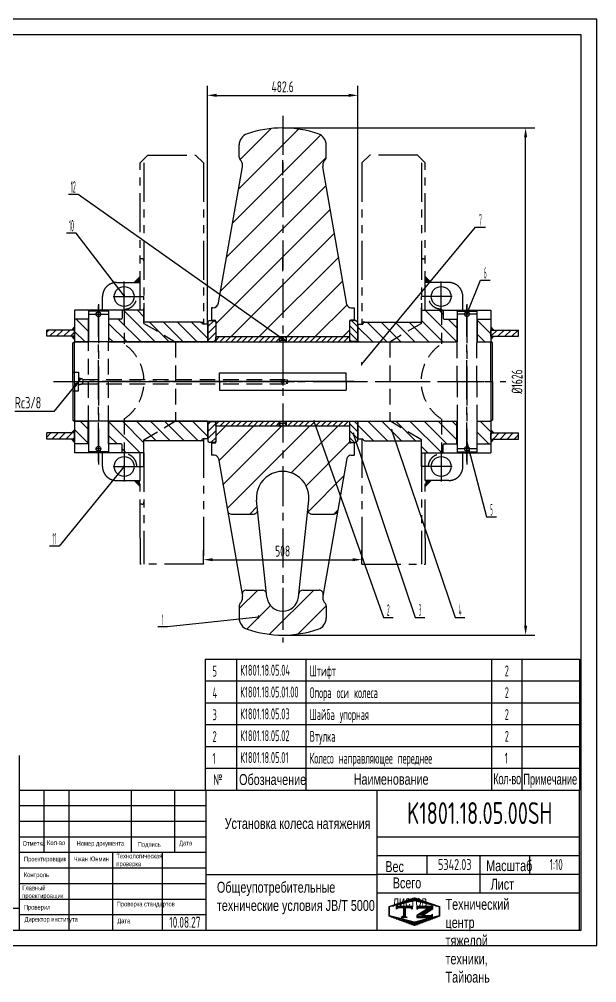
# Model space of a CAD drawing. Header units: millimetres. Extents: x 0 to 4200, y -119 to 2970.
# Drawn here: x 2349 to 4200, y -119 to 2970 of the extents above; entities that cross this region are included whole.
import ezdxf
from ezdxf.enums import TextEntityAlignment as Align

# ---------------------------------------------------------------- set-up
doc = ezdxf.new("R2010")
doc.units = ezdxf.units.MM
doc.header["$LTSCALE"] = 100
for name, pattern in [('F', [0.75, 0.5, -0.25]), ('G', [2, 1.25, -0.25, 0.25, -0.25]), ('K', [2.5, 1.25, -0.25, 0.25, -0.25, 0.25, -0.25])]:
    doc.linetypes.add(name, pattern=pattern)
for name, color, linetype in [('01', 7, 'Continuous'), ('02', 1, 'Continuous'), ('04', 2, 'F'), ('05', 4, 'G'), ('07', 6, 'K'), ('08', 1, 'Continuous'), ('11', 3, 'Continuous'), ('THICK', 7, 'Continuous')]:
    doc.layers.add(name, color=color, linetype=linetype)
doc.styles.add('HZLIB', font='TXT.shx', dxfattribs={"width": 0.5, "height": 35})
doc.styles.get("Standard").update_dxf_attribs({"font": 'isocp', "width": 0.707, "bigfont": 'intecad.shx'})
doc.dimstyles.new('INTE', dxfattribs={"dimscale": 10, "dimtxt": 3.5, "dimasz": 3, "dimexe": 3, "dimexo": 0, "dimgap": 1, "dimtad": 1, "dimdsep": 46, "dimtxsty": 'Standard', "dimcen": 0, "dimclrd": 1, "dimclre": 1, "dimclrt": 3, "dimaunit": 1, "dimadec": 0, "dimazin": 0, "dimtfac": 1, "dimtmove": 0, "dimatfit": 0, "dimfxl": 0, "dimarcsym": 0})
pattern_1 = [(45, (800.092, -7.17), (-11.22532, 11.22532), [])]

# ---------------------------------------------------------------- blocks, each defined once
blk = doc.blocks.new('WETHRYREU')
at = {"layer": '04', "color": 2, "linetype": 'F'}
for p, q in [((4487, 1895.3), (4510, 1895.3)), ((4510, 1809.3), (4510, 1895.3)), ((4446, 1854.3), (4446, 1743.1)), ((4510, 1809.3), (4611, 1749.3)), ((4611, 1749.3), (4611, 1496.3)), ((4446, 1502.5), (4446, 1391.3)), ((4510, 1436.3), (4611, 1496.3)), ((4510, 1350.3), (4510, 1436.3)), ((4487, 1350.3), (4510, 1350.3))]:
    blk.add_line(p, q, dxfattribs=at)
for centre, radius, start, end in [((4446, 1895.3), 41, 270, 0), ((4365, 1622.8), 145.1, 303.9727, 56.0273), ((4446, 1350.3), 41, 0, 90)]:
    blk.add_arc(centre, radius, start, end, dxfattribs=at)
blk = doc.blocks.new('*D25')
at = {"layer": '08', "color": 1, "lineweight": -2}
for p, q in [((2939.4, 1222.6), (2939.4, 1267.4)), ((3447.4, 1222.6), (3447.4, 1267.4)), ((2969.4, 1237.4), (3417.4, 1237.4))]:
    blk.add_line(p, q, dxfattribs=at)
at = {"layer": '08', "color": 1}
for points in [[(2969.4, 1242.4), (2969.4, 1232.4), (2939.4, 1237.4)], [(3417.4, 1242.4), (3417.4, 1232.4), (3447.4, 1237.4)]]:
    blk.add_solid(points, dxfattribs=at)
at = {"layer": 'Defpoints', "color": 0}
for p in [(3447.4, 1237.4), (2939.4, 1222.6), (3447.4, 1222.6)]:
    blk.add_point(p, dxfattribs=at)
at = {"layer": '08', "color": 3, "insert": (3193.4, 1264.9), "char_height": 35, "attachment_point": 5}
blk.add_mtext('508', dxfattribs=at)
blk = doc.blocks.new('*D26')
at = {"layer": '08', "color": 1, "lineweight": -2}
for p, q in [((2952.1, 1992.6), (2952.1, 2756.1)), ((3434.7, 1992.6), (3434.7, 2756.1)), ((2982.1, 2726.1), (3404.7, 2726.1))]:
    blk.add_line(p, q, dxfattribs=at)
at = {"layer": '08', "color": 1}
for points in [[(2982.1, 2731.1), (2982.1, 2721.1), (2952.1, 2726.1)], [(3404.7, 2731.1), (3404.7, 2721.1), (3434.7, 2726.1)]]:
    blk.add_solid(points, dxfattribs=at)
at = {"layer": 'Defpoints', "color": 0}
for p in [(3434.7, 2726.1), (2952.1, 1992.6), (3434.7, 1992.6)]:
    blk.add_point(p, dxfattribs=at)
at = {"layer": '08', "color": 3, "insert": (3193.4, 2753.6), "char_height": 35, "attachment_point": 5}
blk.add_mtext('482.6', dxfattribs=at)
blk = doc.blocks.new('*D27')
at = {"layer": '08', "color": 1, "lineweight": -2}
for p, q in [((3193.4, 2621.6), (4002.1, 2621.6)), ((3972.1, 1025.6), (3972.1, 2591.6)), ((3193.4, 995.6), (4002.1, 995.6))]:
    blk.add_line(p, q, dxfattribs=at)
at = {"layer": '08', "color": 1}
for points in [[(3967.1, 2591.6), (3977.1, 2591.6), (3972.1, 2621.6)], [(3967.1, 1025.6), (3977.1, 1025.6), (3972.1, 995.6)]]:
    blk.add_solid(points, dxfattribs=at)
at = {"layer": 'Defpoints', "color": 0}
for p in [(3193.4, 2621.6), (3972.1, 2621.6), (3193.4, 995.6)]:
    blk.add_point(p, dxfattribs=at)
at = {"layer": '08', "color": 3, "insert": (3944.6, 1808.6), "char_height": 35, "attachment_point": 5, "rotation": 90}
blk.add_mtext('%%c1626', dxfattribs=at)
blk = doc.blocks.new('*U41')
at = {"layer": '01'}
for points in [[(415, 292), (25, 292)], [(25, 292), (25, 5)], [(415, 5), (415, 292)], [(25, 5), (415, 5)]]:
    blk.add_lwpolyline(points, dxfattribs=at)
at = {"layer": '02'}
for points in [[(420, 297), (0, 297)], [(0, 297), (0, 0)], [(420, 0), (420, 297)], [(0, 0), (420, 0)]]:
    blk.add_lwpolyline(points, dxfattribs=at)
blk = doc.blocks.new('*X61')
at = {"color": 0}
for p, q in [((127.06, 7.8), (132.06, 7.8)), ((127.06, 7.5), (132.06, 7.5)), ((127.06, 7.2), (127.32, 7.2)), ((129.23, 6.3), (131.04, 6.3)), ((129.7, 6.6), (131.51, 6.6)), ((130.16, 6.9), (131.98, 6.9)), ((130.62, 7.2), (132.06, 7.2)), ((127.84, 5.4), (129.64, 5.4)), ((128.3, 5.7), (130.1, 5.7)), ((128.77, 6), (130.57, 6))]:
    blk.add_line(p, q, dxfattribs=at)
blk = doc.blocks.new('*X62')
at = {"color": 0}
for p, q in [((127.06, 4.8), (132.06, 4.8)), ((127.06, 4.5), (132.06, 4.5)), ((131.84, 5.1), (132.06, 5.1))]:
    blk.add_line(p, q, dxfattribs=at)
blk = doc.blocks.new('*X60')
at = {"color": 0}
for p, q in [((122.34, 4.5), (123.72, 4.5)), ((122.82, 4.8), (123.24, 4.8))]:
    blk.add_line(p, q, dxfattribs=at)
blk = doc.blocks.new('*X59')
at = {"color": 0}
for p, q in [((120.53, 7.8), (125.53, 7.8)), ((120.53, 7.5), (125.53, 7.5)), ((120.53, 7.2), (120.79, 7.2)), ((125.27, 7.2), (125.53, 7.2))]:
    blk.add_line(p, q, dxfattribs=at)
blk = doc.blocks.new('*X58')
at = {"color": 0}
for p, q in [((122.38, 9.3), (124.32, 9.3)), ((123.24, 9.6), (125.52, 9.6)), ((124.1, 9.9), (128.52, 9.9)), ((124.97, 10.2), (127.67, 10.2)), ((125.83, 10.5), (126.82, 10.5)), ((127.02, 9.6), (129.37, 9.6)), ((128.22, 9.3), (130.22, 9.3)), ((118.22, 7.8), (118.32, 7.8)), ((118.22, 7.5), (118.27, 7.5)), ((118.22, 7.2), (118.27, 7.2)), ((118.22, 6.9), (118.27, 6.9)), ((118.22, 6.6), (118.27, 6.6)), ((118.22, 6.3), (118.27, 6.3)), ((118.94, 8.1), (119.52, 8.1)), ((119.8, 8.4), (120.72, 8.4)), ((120.66, 8.7), (121.92, 8.7)), ((121.52, 9), (123.12, 9)), ((129.42, 9), (131.07, 9)), ((130.62, 8.7), (131.92, 8.7)), ((131.82, 8.4), (132.77, 8.4)), ((133.02, 8.1), (133.62, 8.1)), ((134.22, 7.8), (134.32, 7.8)), ((134.27, 7.5), (134.32, 7.5)), ((134.27, 7.2), (134.32, 7.2)), ((134.27, 6.9), (134.32, 6.9)), ((134.27, 6.6), (134.32, 6.6)), ((134.27, 6.3), (134.32, 6.3)), ((118.22, 6), (118.27, 6)), ((118.22, 5.7), (118.27, 5.7)), ((118.22, 5.4), (118.27, 5.4)), ((118.22, 5.1), (118.27, 5.1)), ((118.22, 4.8), (118.27, 4.8)), ((118.79, 4.5), (119.42, 4.5)), ((119.61, 4.2), (120.62, 4.2)), ((120.43, 3.9), (121.82, 3.9)), ((121.26, 3.6), (123.02, 3.6)), ((122.08, 3.3), (124.22, 3.3)), ((128.32, 3.3), (130.51, 3.3)), ((129.52, 3.6), (131.32, 3.6)), ((130.72, 3.9), (132.14, 3.9)), ((131.92, 4.2), (132.95, 4.2)), ((133.12, 4.5), (133.76, 4.5)), ((134.27, 6), (134.32, 6)), ((134.27, 5.7), (134.32, 5.7)), ((134.27, 5.4), (134.32, 5.4)), ((134.27, 5.1), (134.32, 5.1)), ((134.27, 4.8), (134.32, 4.8)), ((122.91, 3), (125.42, 3)), ((123.73, 2.7), (128.89, 2.7)), ((124.55, 2.4), (128.07, 2.4)), ((125.38, 2.1), (127.26, 2.1)), ((126.2, 1.8), (126.45, 1.8)), ((127.12, 3), (129.7, 3))]:
    blk.add_line(p, q, dxfattribs=at)

msp = doc.modelspace()

# ---------------------------------------------------------------- hatches: boundary and pattern name
at = {"layer": '02', "linetype": 'Continuous'}
h = msp.add_hatch(dxfattribs=at)
h.set_pattern_fill('ANSI31', color=1, scale=20, style=0)
h.set_pattern_definition([(45, (3.48, 275), (-44.9013, 44.9013), [])])
h.paths.add_polyline_path([(3322.29, 2496.518, -0.20560659), (3326.826, 2515.716), (3330.481, 2520.65, 0.16075413), (3332.936, 2528.091), (3332.936, 2566.957, 0.32196282), (3307.065, 2602.97, 0.16387713), (3079.807, 2602.97, 0.32196282), (3053.936, 2566.957), (3053.936, 2528.091, 0.16075413), (3056.392, 2520.65), (3060.047, 2515.716, -0.20560659), (3064.583, 2496.518), (2988.192, 2060.81, -0.36424552), (2969.478, 2045.091), (2964.836, 2045.091), (2964.836, 2005.591), (2979.036, 2005.591), (2979.036, 1951.591), (3180.536, 1951.591), (3407.836, 1951.591), (3407.836, 2005.591), (3422.036, 2005.591), (3422.036, 2045.091), (3412.355, 2045.091, -0.36424552), (3399.551, 2055.846)])
h.paths.add_polyline_path([(3193.436, 1520.591), (3193.436, 1665.591), (2979.036, 1665.591), (2979.036, 1611.591), (2964.836, 1611.591), (2964.836, 1572.091), (2974.517, 1572.091, -0.36424552), (2987.322, 1561.336), (3016.599, 1394.346, 0.36424552), (3029.404, 1383.591), (3100.129, 1383.591, 0.44545001), (3113.056, 1397.959), (3109.903, 1427.749, -0.44545001)])
h.paths.add_polyline_path([(3399.551, 1561.336, -0.36424552), (3412.355, 1572.091), (3422.036, 1572.091), (3422.036, 1611.591), (3407.836, 1611.591), (3407.836, 1665.591), (3193.436, 1665.591), (3193.436, 1520.591, -0.44545001), (3276.97, 1427.749), (3273.816, 1397.959, 0.44545001), (3286.744, 1383.591), (3357.469, 1383.591, 0.36424552), (3370.273, 1394.346)])
h.paths.add_polyline_path([(3332.936, 1050.224), (3332.936, 1089.091, 0.16075413), (3330.481, 1096.531), (3326.826, 1101.465, -0.20560659), (3322.29, 1120.664), (3322.967, 1124.527, 0.46601178), (3310.163, 1139.772), (3258.184, 1139.772, 0.38365214), (3245.256, 1128.14), (3244.153, 1117.722, -0.38365214), (3193.436, 1072.091), (3193.436, 995.591, 0.0813957), (3307.065, 1014.212, 0.32196282)])
h.paths.add_polyline_path([(3193.436, 1072.091, -0.38365214), (3142.72, 1117.722), (3141.617, 1128.14, 0.38365214), (3128.689, 1139.772), (3076.71, 1139.772, 0.46601178), (3063.905, 1124.527), (3064.583, 1120.664, -0.20560659), (3060.047, 1101.465), (3056.392, 1096.531, 0.16075413), (3053.936, 1089.091), (3053.936, 1050.224, 0.32196282), (3079.807, 1014.212, 0.0813957), (3193.436, 995.591)])
h = msp.add_hatch(dxfattribs=at)
h.set_pattern_fill('ANSI31', color=1, scale=10, angle=90, style=0)
h.set_pattern_definition([(135, (800.092, -120.91), (-22.45064, -22.45064), [])])
h.paths.add_polyline_path([(2748.936, 1998.591), (2748.936, 2037.191), (2678.636, 2037.191), (2678.636, 2011.791, -0.41421356), (2675.636, 2008.791), (2635.436, 2008.791), (2635.436, 1935.591), (2939.436, 1935.591), (2939.436, 1992.591), (2936.136, 1992.591, 0.41421356), (2930.136, 1998.591)])
h.paths.add_polyline_path([(2952.136, 1992.591), (2939.436, 1992.591), (2939.436, 1935.591), (2952.136, 1935.591)])
h.paths.add_polyline_path([(2526.636, 1935.591), (2570.436, 1935.591), (2570.436, 2008.791), (2526.636, 2008.791)])
h.paths.add_polyline_path([(2570.436, 1681.591), (2526.636, 1681.591), (2526.636, 1608.391), (2570.436, 1608.391)])
h.paths.add_polyline_path([(2675.636, 1608.391, -0.41421356), (2678.636, 1605.391), (2678.636, 1579.991), (2748.936, 1579.991), (2748.936, 1618.591), (2930.136, 1618.591, 0.41421356), (2936.136, 1624.591), (2939.436, 1624.591), (2939.436, 1681.591), (2635.436, 1681.591), (2635.436, 1608.391)])
h.paths.add_polyline_path([(2939.436, 1624.591), (2952.136, 1624.591), (2952.136, 1681.591), (2939.436, 1681.591)])
h = msp.add_hatch(dxfattribs=at)
h.set_pattern_fill('ANSI31', color=1, scale=10, angle=90, style=0)
h.set_pattern_definition([(135, (800.092, -7.17), (-22.45064, -22.45064), [])])
h.paths.add_polyline_path([(3637.936, 1998.591), (3637.936, 2037.191), (3708.236, 2037.191), (3708.236, 2011.791, 0.41421356), (3711.236, 2008.791), (3751.436, 2008.791), (3751.436, 1935.591), (3447.436, 1935.591), (3447.436, 1992.591), (3450.736, 1992.591, -0.41421356), (3456.736, 1998.591)])
h.paths.add_polyline_path([(3434.736, 1992.591), (3447.436, 1992.591), (3447.436, 1935.591), (3434.736, 1935.591)])
h.paths.add_polyline_path([(3860.236, 1935.591), (3816.436, 1935.591), (3816.436, 2008.791), (3860.236, 2008.791)])
h.paths.add_polyline_path([(3816.436, 1681.591), (3860.236, 1681.591), (3860.236, 1608.391), (3816.436, 1608.391)])
h.paths.add_polyline_path([(3711.236, 1608.391, 0.41421356), (3708.236, 1605.391), (3708.236, 1579.991), (3637.936, 1579.991), (3637.936, 1618.591), (3456.736, 1618.591, -0.41421356), (3450.736, 1624.591), (3447.436, 1624.591), (3447.436, 1681.591), (3751.436, 1681.591), (3751.436, 1608.391)])
h.paths.add_polyline_path([(3447.436, 1624.591), (3434.736, 1624.591), (3434.736, 1681.591), (3447.436, 1681.591)])
for points in [[(2526.636, 1983.591), (2526.636, 1973.591), (2516.636, 1973.591)], [(3860.236, 1983.591), (3860.236, 1973.591), (3870.236, 1973.591)], [(2516.636, 1953.591), (2526.636, 1953.591), (2526.636, 1943.591)], [(3870.236, 1953.591), (3860.236, 1953.591), (3860.236, 1943.591)], [(2526.636, 1653.591), (2526.636, 1643.591), (2516.636, 1643.591)], [(3860.236, 1653.591), (3860.236, 1643.591), (3870.236, 1643.591)], [(2516.636, 1623.591), (2526.636, 1623.591), (2526.636, 1613.591)], [(3870.236, 1623.591), (3860.236, 1623.591), (3860.236, 1613.591)]]:
    msp.add_hatch(color=1, dxfattribs=at).paths.add_polyline_path(points)
h = msp.add_hatch(dxfattribs=at)
h.set_pattern_fill('ANSI31', color=1, scale=5, style=0)
h.set_pattern_definition([(45, (2262.328, 1136.374), (-11.22532, 11.22532), [])])
h.paths.add_polyline_path([(2979.036, 1999.591), (2974.036, 2004.591), (2958.636, 2004.591), (2953.636, 1999.591), (2953.636, 1938.591), (2955.136, 1937.091), (2977.536, 1937.091), (2979.036, 1938.591)])
h.paths.add_polyline_path([(2953.636, 1617.591), (2958.636, 1612.591), (2974.036, 1612.591), (2979.036, 1617.591), (2979.036, 1678.591), (2977.536, 1680.091), (2955.136, 1680.091), (2953.636, 1678.591)])
h = msp.add_hatch(dxfattribs=at)
h.set_pattern_fill('ANSI31', color=1, scale=5, style=0)
h.set_pattern_definition([(135, (4124.545, 1136.374), (11.22532, 11.22532), [])])
h.paths.add_polyline_path([(3407.836, 1999.591), (3412.836, 2004.591), (3428.236, 2004.591), (3433.236, 1999.591), (3433.236, 1938.591), (3431.736, 1937.091), (3409.336, 1937.091), (3407.836, 1938.591)])
h.paths.add_polyline_path([(3433.236, 1617.591), (3428.236, 1612.591), (3412.836, 1612.591), (3407.836, 1617.591), (3407.836, 1678.591), (3409.336, 1680.091), (3431.736, 1680.091), (3433.236, 1678.591)])
h = msp.add_hatch(dxfattribs=at)
h.set_pattern_fill('ANSI31', color=1, scale=5, style=0)
h.set_pattern_definition(pattern_1)
h.paths.add_polyline_path([(2526.636, 1973.591), (2526.636, 1953.591), (2437.636, 1953.591), (2437.636, 1973.591)])
h = msp.add_hatch(dxfattribs=at)
h.set_pattern_fill('ANSI31', color=1, scale=4, style=0)
h.set_pattern_definition([(45, (2569.325, 1099.594), (-8.98026, 8.98026), [])])
h.paths.add_polyline_path([(2981.036, 1951.591), (2979.036, 1950.436), (2979.036, 1937.591), (2981.036, 1935.591), (3180.536, 1935.591), (3182.536, 1937.591), (3182.536, 1950.436), (3180.536, 1951.591)])
h.paths.add_polyline_path([(3181.382, 1665.591), (3182.536, 1667.591), (3182.536, 1679.591), (3180.536, 1681.591), (2981.036, 1681.591), (2979.036, 1679.591), (2979.036, 1666.745), (2981.036, 1665.591)])
h = msp.add_hatch(dxfattribs=at)
h.set_pattern_fill('ANSI31', color=1, scale=2, angle=90, style=0)
h.set_pattern_definition([(135, (-128.305, 0), (-4.490128, -4.490128), [])])
h.paths.add_polyline_path([(3202.836, 1941.591), (3204.336, 1943.091), (3204.336, 1950.436), (3202.336, 1951.591), (3184.536, 1951.591), (3182.536, 1950.436), (3182.536, 1943.091), (3184.036, 1941.591)])
h.paths.add_polyline_path([(3202.336, 1665.591), (3204.336, 1666.745), (3204.336, 1674.091), (3202.836, 1675.591), (3184.036, 1675.591), (3182.536, 1674.091), (3182.536, 1666.745), (3184.536, 1665.591)])
h = msp.add_hatch(dxfattribs=at)
h.set_pattern_fill('ANSI31', color=1, scale=4, style=0)
h.set_pattern_definition([(45, (800.092, -7.17), (-8.980256, 8.980256), [])])
h.paths.add_polyline_path([(3405.836, 1951.591), (3407.836, 1950.436), (3407.836, 1937.591), (3405.836, 1935.591), (3206.336, 1935.591), (3204.336, 1937.591), (3204.336, 1950.436), (3206.336, 1951.591)])
h.paths.add_polyline_path([(3205.491, 1665.591), (3204.336, 1667.591), (3204.336, 1679.591), (3206.336, 1681.591), (3405.836, 1681.591), (3407.836, 1679.591), (3407.836, 1666.745), (3405.836, 1665.591)])
h = msp.add_hatch(dxfattribs=at)
h.set_pattern_fill('ANSI31', color=1, scale=5, style=0)
h.set_pattern_definition(pattern_1)
h.paths.add_polyline_path([(3860.236, 1973.591), (3860.236, 1953.591), (3949.236, 1953.591), (3949.236, 1973.591)])
h = msp.add_hatch(dxfattribs=at)
h.set_pattern_fill('ANSI31', color=1, scale=5, style=0)
h.set_pattern_definition(pattern_1)
h.paths.add_polyline_path([(2526.636, 1643.591), (2526.636, 1623.591), (2437.636, 1623.591), (2437.636, 1643.591)])
h = msp.add_hatch(dxfattribs=at)
h.set_pattern_fill('ANSI31', color=1, scale=5, style=0)
h.set_pattern_definition(pattern_1)
h.paths.add_polyline_path([(3860.236, 1643.591), (3860.236, 1623.591), (3949.236, 1623.591), (3949.236, 1643.591)])
at = {"layer": '07', "linetype": 'K'}
for points in [[(2717.436, 2126.091), (2736.436, 2126.091), (2736.436, 2145.091)], [(3669.436, 2126.091), (3650.436, 2126.091), (3650.436, 2145.091)], [(2717.436, 1491.091), (2736.436, 1491.091), (2736.436, 1472.091)], [(3669.436, 1491.091), (3650.436, 1491.091), (3650.436, 1472.091)]]:
    msp.add_hatch(color=6, dxfattribs=at).paths.add_polyline_path(points)

# ---------------------------------------------------------------- linework, layer by layer
for p, q in [((2964.836, 2045.091), (2964.836, 2004.591)), ((3422.036, 2045.091), (3422.036, 2004.591)), ((2748.936, 2037.191), (2526.636, 2037.191)), ((2526.636, 2037.191), (2526.636, 1935.591)), ((2571.186, 2034.191), (2571.186, 1935.591)), ((2634.686, 2034.191), (2634.686, 1935.591)), ((2748.936, 2037.191), (2748.936, 1998.591)), ((3637.936, 2037.191), (3860.236, 2037.191)), ((3637.936, 2037.191), (3637.936, 1998.591)), ((3752.186, 2034.191), (3752.186, 1935.591)), ((3815.686, 2034.191), (3815.686, 1935.591)), ((3860.236, 2037.191), (3860.236, 1935.591)), ((2930.136, 1998.591), (2748.936, 1998.591)), ((2952.136, 1992.591), (2936.136, 1992.591)), ((2952.136, 1992.591), (2952.136, 1935.591)), ((3434.736, 1992.591), (3434.736, 1935.591)), ((3434.736, 1992.591), (3450.736, 1992.591)), ((3456.736, 1998.591), (3637.936, 1998.591)), ((2526.636, 1973.591), (2437.636, 1973.591)), ((2437.636, 1953.591), (2437.636, 1973.591)), ((2526.636, 1953.591), (2437.636, 1953.591)), ((2526.636, 1953.591), (2526.636, 1973.591)), ((3860.236, 1973.591), (3949.236, 1973.591)), ((3860.236, 1953.591), (3860.236, 1973.591)), ((3860.236, 1953.591), (3949.236, 1953.591)), ((3949.236, 1953.591), (3949.236, 1973.591)), ((2526.636, 1681.591), (2526.636, 1579.991)), ((2571.186, 1681.591), (2571.186, 1582.991)), ((2634.686, 1681.591), (2634.686, 1582.991)), ((2952.136, 1681.591), (2952.136, 1624.591)), ((3434.736, 1681.591), (3434.736, 1624.591)), ((3752.186, 1681.591), (3752.186, 1582.991)), ((3815.686, 1681.591), (3815.686, 1582.991)), ((3860.236, 1681.591), (3860.236, 1579.991)), ((2526.636, 1643.591), (2437.636, 1643.591)), ((2437.636, 1623.591), (2437.636, 1643.591)), ((2526.636, 1623.591), (2526.636, 1643.591)), ((3860.236, 1643.591), (3949.236, 1643.591)), ((3860.236, 1623.591), (3860.236, 1643.591)), ((3949.236, 1623.591), (3949.236, 1643.591)), ((2526.636, 1623.591), (2437.636, 1623.591)), ((2930.136, 1618.591), (2748.936, 1618.591)), ((2748.936, 1579.991), (2748.936, 1618.591)), ((2952.136, 1624.591), (2936.136, 1624.591)), ((2964.836, 1612.591), (2964.836, 1572.091)), ((3422.036, 1612.591), (3422.036, 1572.091)), ((3434.736, 1624.591), (3450.736, 1624.591)), ((3456.736, 1618.591), (3637.936, 1618.591)), ((3637.936, 1579.991), (3637.936, 1618.591)), ((3860.236, 1623.591), (3949.236, 1623.591)), ((2748.936, 1579.991), (2526.636, 1579.991)), ((3637.936, 1579.991), (3860.236, 1579.991)), ((2945.259, 918.707), (2945.259, 498.707)), ((2945.259, 918.707), (4145.259, 918.707)), ((3045.259, 918.707), (3045.259, 498.707)), ((3268.009, 918.707), (3268.009, 498.707)), ((3862.746, 918.707), (3862.746, 498.707)), ((3959.588, 918.707), (3959.588, 498.707)), ((4145.259, 918.707), (4145.259, 498.707)), ((2945.259, 848.707), (4145.259, 848.707)), ((2945.259, 778.707), (4145.259, 778.707)), ((2945.259, 708.707), (4145.259, 708.707)), ((2945.259, 638.707), (4145.259, 638.707)), ((2349.183, 609.688), (2349.183, 49.688)), ((2945.259, 568.707), (4145.259, 568.707)), ((2945.259, 498.707), (4145.259, 498.707)), ((1149.183, 119.688), (2349.183, 119.688)), ((1149.183, 49.688), (2349.183, 49.688))]:
    msp.add_line(p, q)
for centre in [(2602.883, 2024.191), (3783.99, 2024.191), (2602.883, 1592.991), (3783.99, 1592.991)]:
    msp.add_circle(centre, 7.5)
for centre, start, end in [((2930.136, 1992.591), 0, 90), ((3456.736, 1992.591), 90, 180), ((2930.136, 1624.591), 270, 0), ((3456.736, 1624.591), 180, 270)]:
    msp.add_arc(centre, 6, start, end)
at = {"layer": '01'}
for p, q in [((3053.936, 2528.091), (3053.936, 2566.957)), ((3332.936, 2528.091), (3332.936, 2566.957)), ((3060.047, 2515.716), (3056.392, 2520.65)), ((3326.826, 2515.716), (3330.481, 2520.65)), ((2988.192, 2060.81), (3064.583, 2496.518)), ((3399.551, 2055.846), (3322.29, 2496.518)), ((2969.478, 2045.091), (2964.836, 2045.091)), ((3412.355, 2045.091), (3422.036, 2045.091)), ((2571.186, 2034.191), (2572.918, 2037.191)), ((2634.686, 2034.191), (2571.186, 2034.191)), ((2632.954, 2037.191), (2572.918, 2037.191)), ((2634.686, 2034.191), (2632.954, 2037.191)), ((3752.186, 2034.191), (3753.918, 2037.191)), ((3752.186, 2034.191), (3815.686, 2034.191)), ((3815.686, 2034.191), (3813.954, 2037.191)), ((2958.636, 2004.591), (2953.636, 1999.591)), ((2953.636, 1999.591), (2953.636, 1935.591)), ((2958.636, 2004.591), (2974.036, 2004.591)), ((2964.836, 2005.591), (2976.036, 2005.591)), ((2974.036, 2004.591), (2979.036, 1999.591)), ((2979.036, 2002.591), (2979.036, 1935.591)), ((2979.036, 1999.591), (2979.036, 1935.591)), ((3412.836, 2004.591), (3407.836, 1999.591)), ((3407.836, 2002.591), (3407.836, 1935.591)), ((3422.036, 2005.591), (3410.836, 2005.591)), ((3428.236, 2004.591), (3412.836, 2004.591)), ((3428.236, 2004.591), (3433.236, 1999.591)), ((3433.236, 1999.591), (3433.236, 1935.591)), ((3407.836, 1951.591), (2979.036, 1951.591)), ((2953.636, 1937.091), (2979.036, 1937.091)), ((2981.036, 1935.591), (2979.036, 1937.591)), ((3184.036, 1941.591), (3182.536, 1943.091)), ((3184.036, 1941.591), (3184.036, 1935.591)), ((3202.836, 1941.591), (3204.336, 1943.091)), ((3202.836, 1941.591), (3202.836, 1935.591)), ((3433.236, 1937.091), (3407.836, 1937.091)), ((2953.636, 1681.591), (2953.636, 1617.591)), ((2953.636, 1680.091), (2979.036, 1680.091)), ((2979.036, 1681.591), (2979.036, 1617.591)), ((2979.036, 1681.591), (2979.036, 1614.591)), ((3182.536, 1666.745), (3182.536, 1681.591)), ((3184.036, 1675.591), (3182.536, 1674.091)), ((3184.036, 1681.591), (3184.036, 1675.591)), ((3202.836, 1675.591), (3202.836, 1681.591)), ((3202.836, 1675.591), (3204.336, 1674.091)), ((3204.336, 1666.745), (3204.336, 1681.591)), ((3407.836, 1681.591), (3407.836, 1614.591)), ((3433.236, 1680.091), (3407.836, 1680.091)), ((3433.236, 1681.591), (3433.236, 1617.591)), ((3407.836, 1665.591), (2979.036, 1665.591)), ((2953.636, 1617.591), (2958.636, 1612.591)), ((2974.036, 1612.591), (2958.636, 1612.591)), ((2964.836, 1611.591), (2976.036, 1611.591)), ((2974.036, 1612.591), (2979.036, 1617.591)), ((3412.836, 1612.591), (3407.836, 1617.591)), ((3422.036, 1611.591), (3410.836, 1611.591)), ((3412.836, 1612.591), (3428.236, 1612.591)), ((3433.236, 1617.591), (3428.236, 1612.591)), ((2634.686, 1582.991), (2571.186, 1582.991)), ((2571.186, 1582.991), (2572.918, 1579.991)), ((2632.954, 1579.991), (2572.918, 1579.991)), ((2634.686, 1582.991), (2632.954, 1579.991)), ((3752.186, 1582.991), (3815.686, 1582.991)), ((3752.186, 1582.991), (3753.918, 1579.991)), ((3815.686, 1582.991), (3813.954, 1579.991)), ((2974.517, 1572.091), (2964.836, 1572.091)), ((2987.322, 1561.336), (3064.583, 1120.664)), ((3399.551, 1561.336), (3322.29, 1120.664)), ((3412.355, 1572.091), (3422.036, 1572.091)), ((3142.72, 1117.722), (3109.903, 1427.749)), ((3244.153, 1117.722), (3276.97, 1427.749)), ((3029.404, 1383.591), (3100.129, 1383.591)), ((3286.744, 1383.591), (3357.469, 1383.591)), ((3076.71, 1139.772), (3128.689, 1139.772)), ((3258.184, 1139.772), (3310.163, 1139.772)), ((3053.936, 1089.091), (3053.936, 1050.224)), ((3060.047, 1101.465), (3056.392, 1096.531)), ((3326.826, 1101.465), (3330.481, 1096.531)), ((3332.936, 1089.091), (3332.936, 1050.224))]:
    msp.add_line(p, q, dxfattribs=at)
at = {"layer": '01', "color": 7, "linetype": 'Continuous'}
for p, q in [((2571.186, 2008.791), (2526.636, 2008.791)), ((2570.436, 2008.791), (2570.436, 1935.591)), ((2675.636, 2008.791), (2634.686, 2008.791)), ((2635.436, 2008.791), (2635.436, 1935.591)), ((2678.636, 2037.191), (2678.636, 2011.791)), ((3708.236, 2037.191), (3708.236, 2011.791)), ((3711.236, 2008.791), (3752.186, 2008.791)), ((3751.436, 2008.791), (3751.436, 1935.591)), ((3815.686, 2008.791), (3860.236, 2008.791)), ((3816.436, 2008.791), (3816.436, 1935.591)), ((2981.036, 1951.591), (2979.036, 1950.436)), ((2979.036, 1935.591), (2979.036, 1950.436)), ((3180.536, 1951.591), (2981.036, 1951.591)), ((3182.536, 1951.591), (3182.536, 1935.591)), ((3182.536, 1950.436), (3184.536, 1951.591)), ((3202.336, 1951.591), (3184.536, 1951.591)), ((3204.336, 1950.436), (3202.336, 1951.591)), ((3204.336, 1951.591), (3204.336, 1935.591)), ((2520.436, 1932.127), (2526.436, 1935.591)), ((2520.436, 1808.591), (2520.436, 1932.127)), ((2526.436, 1808.591), (2526.436, 1935.591)), ((2526.436, 1935.591), (2571.063, 1935.591)), ((2952.136, 1935.591), (2526.636, 1935.591)), ((2634.936, 1935.591), (3752.186, 1935.591)), ((2981.036, 1935.591), (3180.536, 1935.591)), ((3184.036, 1941.591), (3202.836, 1941.591)), ((3815.686, 1935.591), (3860.436, 1935.591)), ((3860.436, 1808.591), (3860.436, 1935.591)), ((3866.436, 1932.127), (3860.436, 1935.591)), ((3866.436, 1808.591), (3866.436, 1932.127)), ((2990.436, 1836.591), (3396.436, 1836.591)), ((2990.436, 1808.591), (2990.436, 1836.591)), ((3396.436, 1808.591), (3396.436, 1836.591)), ((2520.436, 1808.591), (2520.436, 1685.055)), ((2526.436, 1808.591), (2526.436, 1681.591)), ((2990.436, 1808.591), (2990.436, 1780.591)), ((3396.436, 1808.591), (3396.436, 1780.591)), ((3860.436, 1808.591), (3860.436, 1681.591)), ((3866.436, 1808.591), (3866.436, 1685.055)), ((2990.436, 1780.591), (3396.436, 1780.591)), ((2520.436, 1685.055), (2526.436, 1681.591)), ((2526.436, 1681.591), (2571.063, 1681.591)), ((2952.136, 1681.591), (2526.636, 1681.591)), ((2570.436, 1608.391), (2570.436, 1681.591)), ((2634.936, 1681.591), (3752.186, 1681.591)), ((2635.436, 1608.391), (2635.436, 1681.591)), ((2979.036, 1666.745), (2979.036, 1681.591)), ((2979.036, 1681.591), (3180.536, 1681.591)), ((3182.536, 1681.591), (3182.536, 1665.591)), ((3184.036, 1675.591), (3202.836, 1675.591)), ((3204.336, 1681.591), (3204.336, 1665.591)), ((3751.436, 1608.391), (3751.436, 1681.591)), ((3815.686, 1681.591), (3860.436, 1681.591)), ((3816.436, 1608.391), (3816.436, 1681.591)), ((3866.436, 1685.055), (3860.436, 1681.591)), ((3180.536, 1665.591), (2981.036, 1665.591)), ((3182.536, 1666.745), (3184.536, 1665.591)), ((3202.336, 1665.591), (3184.536, 1665.591)), ((3204.336, 1666.745), (3202.336, 1665.591)), ((2571.186, 1608.391), (2526.636, 1608.391)), ((2675.636, 1608.391), (2634.686, 1608.391)), ((3711.236, 1608.391), (3752.186, 1608.391)), ((3815.686, 1608.391), (3860.236, 1608.391)), ((2678.636, 1579.991), (2678.636, 1605.391)), ((3708.236, 1579.991), (3708.236, 1605.391))]:
    msp.add_line(p, q, dxfattribs=at)
for centre, radius in [((2685.436, 2081.091), 31.75), ((3193.436, 1808.591), 5), ((2685.436, 1536.091), 31.75)]:
    msp.add_circle(centre, radius, dxfattribs=at)
at = {"layer": '01'}
for centre in [(3701.436, 2081.091), (3701.436, 1536.091)]:
    msp.add_circle(centre, 31.75, dxfattribs=at)
for centre, radius, start, end in [((3091.936, 2566.957), 38, 108.613487, 180), ((3193.436, 2265.591), 356, 71.386513, 108.613487), ((3294.936, 2566.957), 38, 0, 71.386513), ((3066.436, 2528.091), 12.5, 180, 216.529607), ((3039.958, 2500.835), 25, 350.055706, 36.529607), ((3346.914, 2500.835), 25, 143.470393, 189.944294), ((3320.436, 2528.091), 12.5, 323.470393, 0), ((2969.478, 2064.091), 19, 270, 350.055706), ((3412.355, 2058.091), 13, 189.944294, 270), ((2976.036, 2002.591), 3, 0, 90), ((3410.836, 2002.591), 3, 90, 180), ((2976.036, 1614.591), 3, 270, 0), ((3410.836, 1614.591), 3, 180, 270), ((2974.517, 1559.091), 13, 9.944294, 90), ((3412.355, 1559.091), 13, 90, 170.055706), ((3193.436, 1436.591), 84, 353.957672, 186.042328), ((3029.404, 1396.591), 13, 189.944294, 270), ((3100.129, 1396.591), 13, 270, 6.042328), ((3286.744, 1396.591), 13, 173.957672, 270), ((3357.469, 1396.591), 13, 270, 350.055706), ((3039.958, 1116.346), 25, 323.470393, 9.944294), ((3076.71, 1126.772), 13, 90, 189.944294), ((3128.689, 1126.772), 13, 6.042328, 90), ((3193.436, 1123.091), 51, 186.042328, 353.957672), ((3258.184, 1126.772), 13, 90, 173.957672), ((3310.163, 1126.772), 13, 350.055706, 90), ((3346.914, 1116.346), 25, 170.055706, 216.529607), ((3066.436, 1089.091), 12.5, 143.470393, 180), ((3320.436, 1089.091), 12.5, 0, 36.529607), ((3091.936, 1050.224), 38, 180, 251.386513), ((3294.936, 1050.224), 38, 288.613487, 0), ((3193.436, 1351.591), 356, 251.386513, 288.613487)]:
    msp.add_arc(centre, radius, start, end, dxfattribs=at)
at = {"layer": '01', "color": 7, "linetype": 'Continuous'}
for centre, start, end in [((2675.636, 2011.791), 270, 0), ((3711.236, 2011.791), 180, 270), ((2675.636, 1605.391), 0, 90), ((3711.236, 1605.391), 90, 180)]:
    msp.add_arc(centre, 3, start, end, dxfattribs=at)
at = {"layer": '02'}
for p, q in [((2537.665, 2408.621), (2506.665, 2408.621)), ((3193.488, 1944.792), (2537.665, 2408.621)), ((3446.68, 1863.861), (3811.983, 2302.938)), ((3811.983, 2302.938), (3842.983, 2302.938)), ((2531.851, 2284.543), (2500.851, 2284.543)), ((2685.436, 2083.391), (2531.851, 2284.543)), ((3783.99, 2024.191), (3827.161, 2133.493)), ((3827.161, 2133.493), (3858.161, 2133.493)), ((3783.936, 2031.691), (3783.936, 2031.691)), ((3293.883, 1678.399), (3516.323, 1052.299)), ((3420.536, 1638.327), (3618.303, 1052.299)), ((3543.157, 1650.091), (3746.582, 1052.299)), ((3783.936, 1614.811), (3847.245, 1374.306)), ((2685.436, 1536.091), (2476.855, 1280.777)), ((3847.245, 1374.306), (3878.245, 1374.306)), ((2476.855, 1280.777), (2445.855, 1280.777)), ((3116.101, 1052.754), (2824.668, 1021.856)), ((3516.323, 1052.299), (3547.323, 1052.299)), ((3618.303, 1052.299), (3649.303, 1052.299)), ((3746.582, 1052.299), (3777.582, 1052.299)), ((2824.668, 1021.856), (2793.668, 1021.856))]:
    msp.add_line(p, q, dxfattribs=at)
at = {"layer": '02', "color": 1, "linetype": 'Continuous'}
for p, q in [((2516.636, 1973.591), (2526.636, 1983.591)), ((3870.236, 1973.591), (3860.236, 1983.591)), ((2526.636, 1943.591), (2516.636, 1953.591)), ((3860.236, 1943.591), (3870.236, 1953.591)), ((2516.636, 1643.591), (2526.636, 1653.591)), ((3870.236, 1643.591), (3860.236, 1653.591)), ((2526.636, 1613.591), (2516.636, 1623.591)), ((3860.236, 1613.591), (3870.236, 1623.591))]:
    msp.add_line(p, q, dxfattribs=at)
at = {"layer": '04', "color": 2, "linetype": 'F'}
for p, q in [((2571.186, 1681.591), (2571.186, 1935.591)), ((2634.686, 1681.591), (2634.686, 1935.591)), ((3752.186, 1808.591), (3752.186, 1935.591)), ((3815.686, 1808.591), (3815.686, 1935.591)), ((2552.436, 1816.656), (2539.436, 1820.213)), ((2552.436, 1815.591), (2539.436, 1818.156)), ((2552.436, 1801.591), (2539.436, 1799.026)), ((2552.436, 1800.526), (2539.436, 1796.969)), ((2552.436, 1816.656), (2552.436, 1808.591)), ((2552.436, 1815.591), (3206.436, 1815.591)), ((2552.436, 1800.526), (2552.436, 1808.591)), ((2552.436, 1801.591), (3206.436, 1801.591)), ((3752.186, 1808.591), (3752.186, 1681.591)), ((3815.686, 1808.591), (3815.686, 1681.591))]:
    msp.add_line(p, q, dxfattribs=at)
at = {"layer": '04'}
for p, q in [((2520.436, 1838.591), (2539.436, 1838.591)), ((2539.436, 1838.591), (2539.436, 1808.591)), ((2539.436, 1778.591), (2539.436, 1808.591)), ((3210.789, 1808.591), (3206.436, 1815.591)), ((3206.436, 1815.591), (3206.436, 1808.591)), ((3210.789, 1808.591), (3206.436, 1801.591)), ((3206.436, 1801.591), (3206.436, 1808.591)), ((2520.436, 1778.591), (2539.436, 1778.591))]:
    msp.add_line(p, q, dxfattribs=at)
at = {"layer": '05', "color": 4, "linetype": 'G'}
for p, q in [((3193.436, 2660.491), (3193.436, 2166.452)), ((3193.436, 2137.7), (3193.436, 971.57)), ((2685.436, 2037.191), (2685.436, 2129.591)), ((3701.436, 2037.191), (3701.436, 2129.591)), ((2649.936, 2081.091), (2733.936, 2081.091)), ((3736.936, 2081.091), (3652.936, 2081.091)), ((2602.936, 2056.775), (2602.936, 1542.981)), ((2602.936, 1552.478), (2602.936, 2052.502)), ((3783.936, 2056.775), (3783.936, 1542.981)), ((3783.936, 1552.478), (3783.936, 2052.502)), ((2571.186, 2024.191), (2634.686, 2024.191)), ((3815.686, 2024.191), (3752.186, 2024.191)), ((2458.666, 1808.591), (2992.07, 1808.591)), ((3340.111, 1808.591), (2574.516, 1808.591)), ((3422.036, 1808.591), (2928.929, 1808.591)), ((2941.988, 1808.591), (2992.335, 1808.591)), ((3340.111, 1808.591), (3837.91, 1808.591)), ((2609.469, 1592.991), (2596.296, 1592.991)), ((2685.436, 1579.991), (2685.436, 1487.591)), ((3701.436, 1579.991), (3701.436, 1487.591)), ((3815.686, 1592.991), (3752.186, 1592.991)), ((2649.936, 1536.091), (2733.936, 1536.091)), ((3736.936, 1536.091), (3652.936, 1536.091))]:
    msp.add_line(p, q, dxfattribs=at)
at = {"layer": '05'}
for p, q in [((3193.436, 2469.874), (3193.436, 2518.308)), ((3193.436, 2161.933), (3193.436, 2208.7)), ((2490.801, 1808.591), (3908.172, 1808.591)), ((2870.983, 1808.591), (3207.372, 1808.591)), ((3157.677, 1808.591), (3231.222, 1808.591)), ((3193.436, 1817.754), (3193.436, 1795.822)), ((3193.436, 1464.7), (3193.436, 1408.482)), ((3193.436, 1147.308), (3193.436, 1098.874))]:
    msp.add_line(p, q, dxfattribs=at)
at = {"layer": '07', "color": 6, "linetype": 'K'}
for p, q in [((2761.436, 2534.591), (2736.436, 2509.591)), ((2761.436, 2534.591), (2914.436, 2534.591)), ((2914.436, 2534.591), (2939.436, 2509.591)), ((3472.436, 2534.591), (3447.436, 2509.591)), ((3625.436, 2534.591), (3472.436, 2534.591)), ((3625.436, 2534.591), (3650.436, 2509.591)), ((2736.436, 2037.191), (2736.436, 2509.591)), ((2748.936, 2509.591), (2748.936, 2037.191)), ((2939.436, 2509.591), (2939.436, 1992.591)), ((3447.436, 2509.591), (3447.436, 1992.591)), ((3637.936, 2509.591), (3637.936, 2037.191)), ((3650.436, 2037.191), (3650.436, 2509.591)), ((2742.436, 2202.091), (2736.436, 2202.091)), ((3644.436, 2202.091), (3650.436, 2202.091)), ((2736.436, 2145.091), (2717.436, 2126.091)), ((3650.436, 2145.091), (3669.436, 2126.091)), ((2660.936, 2126.091), (2736.436, 2126.091)), ((2736.436, 2037.191), (2736.436, 2126.091)), ((3650.436, 2037.191), (3650.436, 2126.091)), ((3725.936, 2126.091), (3650.436, 2126.091)), ((2615.936, 2037.191), (2615.936, 2081.091)), ((3770.936, 2037.191), (3770.936, 2081.091)), ((2930.136, 1998.591), (2939.436, 1998.591)), ((3456.736, 1998.591), (3447.436, 1998.591)), ((2939.436, 1618.591), (2930.136, 1618.591)), ((2939.436, 1624.591), (2939.436, 1222.591)), ((3447.436, 1624.591), (3447.436, 1222.591)), ((2615.936, 1536.091), (2615.936, 1579.991)), ((2736.436, 1305.854), (2736.436, 1579.991)), ((2736.436, 1491.091), (2736.436, 1579.991)), ((2748.936, 1579.991), (2748.936, 1222.591)), ((3637.936, 1579.991), (3637.936, 1222.591)), ((3650.436, 1305.854), (3650.436, 1579.991)), ((3650.436, 1491.091), (3650.436, 1579.991)), ((3770.936, 1536.091), (3770.936, 1579.991)), ((2660.936, 1491.091), (2736.436, 1491.091)), ((2736.436, 1472.091), (2717.436, 1491.091)), ((3650.436, 1472.091), (3669.436, 1491.091)), ((3725.936, 1491.091), (3650.436, 1491.091)), ((2742.436, 1415.091), (2736.436, 1415.091)), ((2736.436, 1305.854), (2736.436, 1222.591)), ((3650.436, 1305.854), (3650.436, 1222.591)), ((2939.436, 1222.591), (2736.436, 1222.591)), ((3447.436, 1222.591), (3650.436, 1222.591))]:
    msp.add_line(p, q, dxfattribs=at)
for centre, radius, start, end in [((2742.436, 2195.591), 6.5, 0, 90), ((3644.436, 2195.591), 6.5, 90, 180), ((2660.936, 2081.091), 45, 90, 180), ((3725.936, 2081.091), 45, 0, 90), ((2660.936, 1536.091), 45, 180, 270), ((3725.936, 1536.091), 45, 270, 0), ((2742.436, 1421.591), 6.5, 270, 0)]:
    msp.add_arc(centre, radius, start, end, dxfattribs=at)
at = {"layer": 'THICK'}
for p, q in [((2349.183, 498.707), (4145.259, 498.707)), ((2428.982, 498.49), (2428.982, 498.707)), ((2429.008, 299.143), (2429.008, 498.707)), ((2508.834, 49.688), (2508.834, 498.707)), ((2708.398, 299.143), (2708.398, 498.707)), ((2848.093, 299.143), (2848.093, 498.707)), ((2947.875, 49.688), (2947.875, 498.707)), ((3496.676, 49.688), (3496.676, 498.707)), ((4145.259, 49.688), (4145.259, 498.707)), ((2349.183, 349.034), (2947.875, 349.034)), ((3496.676, 349.034), (4145.259, 349.034)), ((2349.183, 299.143), (2947.875, 299.143)), ((2648.529, 49.688), (2648.529, 299.143)), ((2808.18, 49.688), (2808.18, 299.143)), ((3496.676, 289.164), (4145.259, 289.164)), ((3656.327, 229.295), (3656.327, 289.164)), ((3825.957, 169.426), (3825.957, 289.164)), ((3985.608, 229.295), (3985.608, 289.164)), ((2947.875, 228.43), (3496.676, 228.43)), ((3496.676, 229.295), (4145.259, 229.295)), ((3496.676, 169.426), (4145.259, 169.426)), ((2349.183, 49.688), (4145.259, 49.688))]:
    msp.add_line(p, q, dxfattribs=at)
at = {"layer": 'THICK', "color": 3}
for p, q in [((2349.183, 448.816), (2947.875, 448.816)), ((2349.183, 398.925), (2947.875, 398.925)), ((2349.183, 249.252), (2947.875, 249.252)), ((2349.183, 199.361), (2947.875, 199.361)), ((2349.183, 149.47), (2947.875, 149.47)), ((3535.113, 125.583), (3615.986, 153.751)), ((3535.113, 94.213), (3535.113, 125.583)), ((3535.638, 124.948), (3615.463, 144.905)), ((3535.638, 95.014), (3535.638, 124.948)), ((3558.178, 116.535), (3558.178, 126.513)), ((3558.178, 126.513), (3608.069, 126.513)), ((3608.069, 126.513), (3608.069, 116.535)), ((3615.463, 144.905), (3695.289, 124.948)), ((3615.986, 153.751), (3695.81, 125.583)), ((3623.347, 126.513), (3623.347, 116.535)), ((3623.347, 126.513), (3673.238, 126.513)), ((3673.238, 126.513), (3673.238, 116.535)), ((3695.289, 124.948), (3695.289, 95.014)), ((3695.81, 125.583), (3695.81, 94.213)), ((2349.183, 99.579), (2947.875, 99.579)), ((3615.986, 64.765), (3535.113, 94.213)), ((3615.463, 75.057), (3535.638, 95.014)), ((3563.168, 121.524), (3558.178, 116.535)), ((3603.08, 121.524), (3563.168, 121.524)), ((3583.123, 96.484), (3573.457, 90.402)), ((3580.941, 121.571), (3580.941, 94.203)), ((3583.123, 121.571), (3583.123, 94.203)), ((3583.123, 96.484), (3592.789, 90.402)), ((3585.618, 121.571), (3585.618, 94.203)), ((3608.069, 116.535), (3603.08, 121.524)), ((3695.289, 95.014), (3615.463, 75.057)), ((3695.81, 94.213), (3615.986, 64.765)), ((3623.347, 116.535), (3628.336, 121.524)), ((3662.635, 121.524), (3623.347, 96.104)), ((3623.347, 96.104), (3623.347, 90.402)), ((3628.336, 121.524), (3662.635, 121.524)), ((3647.677, 100.272), (3640.051, 95.391)), ((3668.247, 95.391), (3640.051, 95.391)), ((3673.236, 116.63), (3647.677, 100.272)), ((3673.236, 100.381), (3668.247, 95.391)), ((3673.236, 90.402), (3673.236, 100.381)), ((3573.457, 90.402), (3583.123, 90.402)), ((3592.789, 90.402), (3583.123, 90.402)), ((3623.347, 90.402), (3673.236, 90.402))]:
    msp.add_line(p, q, dxfattribs=at)

# ---------------------------------------------------------------- block references
at = {"layer": '01', "xscale": 10, "yscale": 10, "zscale": 10}
msp.add_blockref('*U41', (0, 0), dxfattribs=at)
at = {"layer": '01'}
msp.add_blockref('WETHRYREU', (-1761.096, 185.797), dxfattribs=at)
at = {"layer": '01', "xscale": -1}
msp.add_blockref('WETHRYREU', (8147.969, 185.797), dxfattribs=at)
at = {"layer": 'THICK', "color": 3, "xscale": 9.978202079999953, "yscale": 9.978202079999846, "zscale": 9.97820208}
for name in ['*X58', '*X59', '*X61', '*X60', '*X62']:
    msp.add_blockref(name, (2355.493, 47.25), dxfattribs=at)

# ---------------------------------------------------------------- texts
at = {"style": 'HZLIB', "width": 0.5}
for s, p in [('5', (2968.592, 862.707)), ('К1801.18.05.04', (3057.433, 865.477)), ('Штифт', (3280.121, 863.533)), ('2', (3905.161, 863.431)), ('4', (2968.592, 792.707)), ('К1801.18.05.01.00', (3057.433, 795.487)), ('Опора оси колеса', (3280.121, 793.543)), ('2', (3905.161, 793.441)), ('3', (2968.592, 722.707)), ('К1801.18.05.03', (3057.433, 725.497)), ('Шайба упорная', (3280.121, 723.553)), ('2', (3905.161, 723.451)), ('2', (2968.592, 652.707)), ('К1801.18.05.02', (3057.433, 655.507)), ('Втулка', (3280.121, 653.563)), ('2', (3905.161, 653.461)), ('К1801.18.05.01', (3057.433, 585.517)), ('Колесо направляющее переднее', (3280.121, 583.573)), ('1', (3905.161, 583.471)), ('1', (2968.592, 582.707))]:
    msp.add_text(s, height=35, dxfattribs=at).set_placement(p)
at = {"layer": '01', "attachment_point": 1}
for s, insert, char_height in [('{\\Fisocp,intecad|c204;№}', (2970.633, 549.793), 35), ('{\\fArial|b0|i0|c204|p34;Обозначение}', (3053.836, 549.981), 35), ('{\\fArial|b0|i0|c204|p34;Наименование}', (3421.038, 550.968), 35), ('{\\fArial|b0|i0|c204|p34;\\W0.607;\\T0.95;Кол-во}', (3868.512, 552.269), 35), ('{\\fArial|b0|i0|c204|p34;\\W0.607;Примечание}', (3964.629, 551.203), 35), ('{\\fArial|b0|i0|c204|p34;\\C3;Установка колеса натяжения}', (3007.599, 409.118), 35), ('{\\fArial|b0|i0|c204|p34;Отметка}', (2359.785, 335.322), 15), ('{\\fArial|b0|i0|c204|p34;Кол-во}', (2438.088, 337.606), 15), ('{\\fArial|b0|i0|c204|p34;Номер документа}', (2532.965, 335.322), 15), ('{\\fArial|b0|i0|c204|p34;Подпись}', (2729.008, 331.896), 15), ('{\\fArial|b0|i0|c204|p34;Проектировщик}', (2364.358, 285.069), 15), ('{\\fArial|b0|i0|c204|p34;\\C3;Чжан Юнмин}', (2523.821, 285.64), 15), ('{\\fArial|b0|i0|c204|p34;Технологическая\\Pпроверка}', (2660.421, 294.777), 15), ('{\\fArial|b0|i0|c204|p34;Вес}', (3522.468, 270.909), 35), ('{\\fArial|b0|i0|c204|p34;Масштаб}', (3845.656, 273.88), 35), ('{\\fArial|b0|i0|c204|p34;Контроль}', (2363.77, 234.604), 15), ('{\\fArial|b0|i0|c204|p34;Главный\\Pпроектировщик}', (2358.626, 192.346), 15), ('{\\fArial|b0|i0|c204|p34;Общеупотребительные\\Pтехнические условия \\fArial|b0|i0|c0|p34;JB/T 5000}', (2982.749, 204.645), 35), ('{\\fArial|b0|i0|c204|p34;Лист}', (3860.008, 214.473), 35), ('{\\fArial|b0|i0|c204|p34;Проверил}', (2363.77, 130.672), 15), ('{\\fArial|b0|i0|c204|p34;Проверка стандартов}', (2661.548, 140.951), 15), ('{\\fArial|b0|i0|c204|p34;Директор института}', (2366.056, 91.84), 15), ('{\\fArial|b0|i0|c204|p34;Дата}', (2663.263, 86.7), 15)]:
    msp.add_mtext(s, dxfattribs=dict(at, insert=insert, char_height=char_height))
for s, insert, char_height, width in [('{\\fArial|b0|i0|c204|p34;Дата}', (2861.608, 336.464), 15, 0.57157), ('{\\fArial|b0|i0|c204|p34;Всего листов}', (3546.313, 218.57), 35, 2.05029), ('{\\fArial|b0|i0|c204|p34;Технический центр\\Pтяжелой техники, Тайюань}', (3715.462, 149.945), 35, 3.07545)]:
    msp.add_mtext(s, dxfattribs=dict(at, insert=insert, char_height=char_height, width=width))
at = {"layer": '02', "width": 0.605172}
for p, p2 in [((2682.436, 2078.391), (2688.436, 2078.391)), ((3780.99, 2019.191), (3786.99, 2019.191)), ((3190.488, 1939.792), (3196.488, 1939.792)), ((3443.68, 1858.861), (3449.68, 1858.861)), ((3290.883, 1673.399), (3296.883, 1673.399)), ((3417.536, 1633.327), (3423.536, 1633.327)), ((3540.157, 1645.091), (3546.157, 1645.091)), ((3780.936, 1609.811), (3786.936, 1609.811)), ((2682.436, 1531.091), (2688.436, 1531.091)), ((3113.101, 1047.754), (3119.101, 1047.754))]:
    msp.add_text('\\M+5A1F1', height=10, dxfattribs=at).set_placement(p, p2, align=Align.FIT)
at = {"layer": '11'}
for s, height, width, p, p2 in [('12', 37.1231, 0.399729, (2513.929, 2413.621), (2530.401, 2413.621)), ('10', 37.1231, 0.40405, (2508.47, 2289.543), (2524.232, 2289.543)), ('7', 37.123, 0.436582, (3823.026, 2307.938), (3831.94, 2307.938)), ('6', 37.123, 0.400463, (3838.204, 2138.493), (3847.118, 2138.493)), ('5', 37.123, 0.351791, (3858.884, 1379.306), (3866.607, 1379.306)), ('11', 37.1231, 0.388157, (2455.231, 1285.777), (2467.479, 1285.777)), ('2', 37.123, 0.375062, (3527.576, 1057.299), (3536.07, 1057.299)), ('3', 37.123, 0.351791, (3629.941, 1057.299), (3637.665, 1057.299)), ('4', 37.123, 0.362564, (3757.707, 1057.299), (3766.456, 1057.299)), ('1', 37.123, 0.269333, (2807.418, 1026.856), (2810.918, 1026.856)), ('K1801.18.05.00SH', 70, 0.695901, (3592.273, 390), (4057.727, 390)), ('5342.03', 35, 0.683388, (3691.286, 242.5), (3798.714, 242.5)), ('1:10', 35, 0.6497, (4048.957, 242.5), (4091.043, 242.5)), ('10.08.27', 35, 0.642055, (2830, 57.5), (2930, 57.5))]:
    msp.add_text(s, height=height, dxfattribs=dict(at, width=width)).set_placement(p, p2, align=Align.FIT)
at = {"layer": '11', "insert": (2419.451, 1722.074), "char_height": 37.1231, "attachment_point": 9}
msp.add_mtext('Rc3/8', dxfattribs=at)

# ---------------------------------------------------------------- dimensions: what is measured, and where the dimension line sits
at = {"layer": '08'}
for base, p1, p2, picture, middle in [((3434.736, 2726.071), (2952.136, 1992.591), (3434.736, 1992.591), '*D26', (3193.436, 2753.575)), ((3447.436, 1237.373), (2939.436, 1222.591), (3447.436, 1222.591), '*D25', (3193.436, 1264.873))]:
    dim = msp.add_linear_dim(base=base, p1=p1, p2=p2, dimstyle='INTE', dxfattribs=at)
    dim.commit()
    dim.dimension.update_dxf_attribs({"geometry": picture, "text_midpoint": middle})
dim = msp.add_linear_dim(base=(3972.084, 2621.591), p1=(3193.436, 995.591), p2=(3193.436, 2621.591), angle=90, text='%%c<>', dimstyle='INTE', dxfattribs=at)
dim.commit()
dim.dimension.update_dxf_attribs({"geometry": '*D27', "text_midpoint": (3944.58, 1808.591)})

# ---------------------------------------------------------------- leaders
at = {"layer": '01', "annotation_type": 0, "has_hookline": 1, "hookline_direction": 1, "text_width": 83.987}
msp.add_leader([(2545.936, 1816.873), (2459.451, 1712.074), (2429.451, 1712.074)], dimstyle='INTE', dxfattribs=at)

doc.saveas('drawing.dxf')
